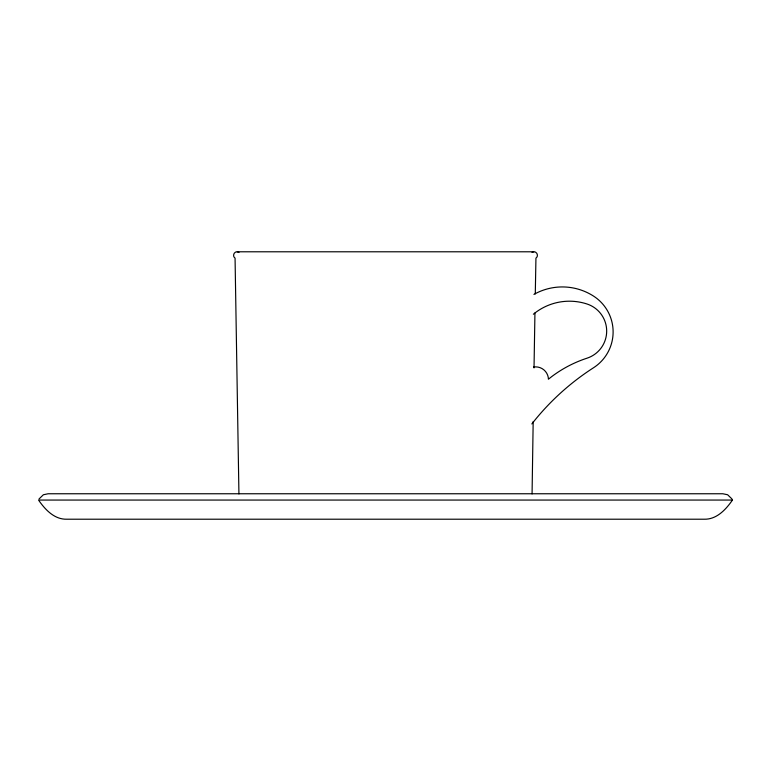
<?xml version="1.0" encoding="UTF-8"?>
<svg xmlns="http://www.w3.org/2000/svg" width="771" height="771" viewBox="0 0 771 771"><rect width="100%" height="100%" fill="white"/><g stroke="black" fill="none" stroke-linecap="round" stroke-linejoin="round"><path stroke-width="1.16" d="M532.067 493.912L533.175 421.583M534.024 367.902L534.939 312.987M535.286 293.924L535.941 258.169C538.871 256.377 537.146 251.394 533.725 251.789L237.275 251.789C233.854 251.394 232.129 256.377 235.059 258.169L238.933 493.912M39.051 498.943L43.388 494.751L48.149 493.758L722.851 493.758L727.612 494.751L731.949 498.943M532.019 252.387L533.725 251.789M237.275 251.789L238.981 252.387M533.937 294.406A57.738 57.738 0 0 1 593.564 296.112A42.569 42.569 0 0 1 593.564 367.728A250.45 250.45 0 0 0 531.836 423.944M533.522 367.063A12.77 12.77 0 0 1 548.268 377.453L548.403 379.226L551.728 376.595A121.625 121.625 0 0 1 587.039 358.178A28.498 28.498 0 0 0 587.039 304.005A56.485 56.485 0 0 0 533.368 314.24M732.45 500.061C725.916 509.535 716.616 519.644 704.058 519.211L66.942 519.211C54.384 519.644 45.084 509.535 38.55 500.061L732.45 500.061"/></g></svg>
